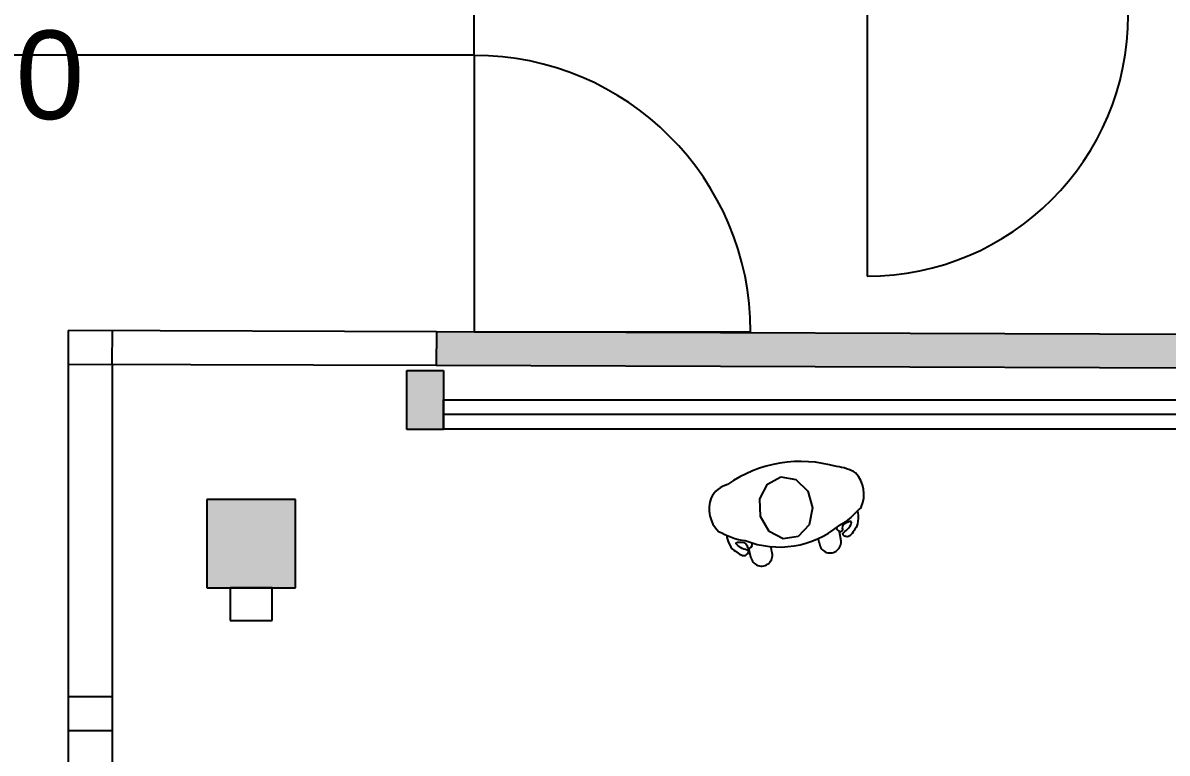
# Model space of a CAD drawing. Header units: metres. Extents: x -1 to 148, y 0 to 108.
# Drawn here: x 34.103 to 37.982, y 49.948 to 52.423 of the extents above; entities that cross this region are included whole.
import ezdxf

# ---------------------------------------------------------------- set-up
doc = ezdxf.new("R2010")
doc.units = ezdxf.units.M
doc.header["$MEASUREMENT"] = 0
doc.header["$PDSIZE"] = -2
doc.layers.get('0').update_dxf_attribs({"linetype": 'CONTINUOUS'})
doc.layers.get('DEFPOINTS').update_dxf_attribs({"linetype": 'CONTINUOUS'})
for name, color, linetype in [('AUSSENWAND_STUETZE', 7, 'CONTINUOUS'), ('AUSSENWAND_STUETZE_FILLING', 7, 'CONTINUOUS'), ('BEMASZUNG', 8, 'CONTINUOUS'), ('BODENKANTEN', 7, 'CONTINUOUS'), ('FENSTER', 4, 'CONTINUOUS'), ('INNENWAND', 7, 'CONTINUOUS'), ('INNENWAND_FILLING', 7, 'CONTINUOUS'), ('MOEBEL', 6, 'CONTINUOUS'), ('RAUMSTEMPEL', 7, 'CONTINUOUS'), ('TUEREN', 4, 'CONTINUOUS'), ('ZUFAHRTEN_WEGE', 8, 'CONTINUOUS')]:
    doc.layers.add(name, color=color, linetype=linetype)
doc.styles.add('ARIAL', font='arial.ttf')
doc.dimstyles.new('Meter_Bem', dxfattribs={"dimtxt": 0.35, "dimasz": 0.015, "dimexe": 0, "dimexo": 0.1, "dimgap": 0.05, "dimtad": 1, "dimzin": 0, "dimdsep": 46, "dimtxsty": 'ARIAL', "dimblk1": 'mass1', "dimblk2": 'mass2', "dimsah": 1, "dimcen": 0.125, "dimse1": 1, "dimse2": 1, "dimclrd": 256, "dimclre": 1, "dimclrt": 256, "dimazin": 0, "dimtp": 102033525.0, "dimtm": 1, "dimtfac": 1, "dimtix": 1, "dimtmove": 2, "dimatfit": 3, "dimldrblk": 'mass2', "dimfxl": 1, "dimtolj": 1, "dimtzin": 0, "dimlwd": -1, "dimarcsym": 0})

# ---------------------------------------------------------------- blocks, each defined once
blk = doc.blocks.new('Tuer')
at = {"layer": 'TUEREN'}
blk.add_line((0, 0), (0, 0.82), dxfattribs=at)
blk.add_arc((0, 0), 0.82, 90, 180, dxfattribs=at)
blk = doc.blocks.new('Raumstempel')
at = {"color": 0, "linetype": 'ByBlock', "style": 'ARIAL'}
for tag, p in [('HOERSAALNUMMER', (0, 1.0286)), ('ANZAHL PLAETZE', (0, 0.5143)), ('RAUMNUMMER', (0, 0)), ('FLÄCHE', (0, -0.5143)), ('INSTITUTSNUMMER1', (0, -1.0286)), ('INSTITUTSNUMMER2', (0, -1.5429))]:
    blk.add_attdef(tag, p, '', height=0.3, dxfattribs=at)
blk = doc.blocks.new('mass1')
for p, q in [((0, 25.5), (0, -12.75)), ((-5, -5), (5, 5)), ((-5, 0), (5, 0))]:
    blk.add_line(p, q)
blk = doc.blocks.new('mass2')
for p, q in [((0, -25.5), (0, 12.75)), ((5, 5), (-5, -5)), ((5, 0), (-5, 0))]:
    blk.add_line(p, q)
blk = doc.blocks.new('*D12')
at = {"layer": 'BEMASZUNG', "transparency": 16777216}
blk.add_line((-1, 1.015), (-1, 106.295), dxfattribs=at)
at = {"layer": 'DEFPOINTS', "color": 0, "transparency": 16777216}
for p in [(-1, 106.31), (35.2738, 106.31), (2.008, 1)]:
    blk.add_point(p, dxfattribs=at)
at = {"layer": 'BEMASZUNG', "transparency": 16777216, "xscale": 0.015, "yscale": 0.015, "zscale": 0.015}
for name, p, rotation in [('mass2', (-1, 106.31), 90), ('mass1', (-1, 1), 270)]:
    blk.add_blockref(name, p, dxfattribs=dict(at, rotation=rotation))
at = {"layer": 'BEMASZUNG', "transparency": 16777216, "insert": (-1.2288, 53.655), "char_height": 0.35, "attachment_point": 5, "rotation": 90, "style": 'ARIAL'}
blk.add_mtext('\\A1;105.31', dxfattribs=at)

msp = doc.modelspace()

# ---------------------------------------------------------------- hatches: boundary and pattern name
at = {"layer": 'AUSSENWAND_STUETZE_FILLING'}
h = msp.add_hatch(color=256, dxfattribs=at)
h.dxf.hatch_style = 1
h.paths.add_polyline_path([(35.0265, 50.8076), (34.7265, 50.8076), (34.7265, 50.5076), (35.0265, 50.5076)])
h.paths.add_polyline_path([(42.2229, 50.7976), (41.9229, 50.7976), (41.9229, 50.4976), (42.2229, 50.4976)])
at = {"layer": 'INNENWAND_FILLING'}
h = msp.add_hatch(color=256, dxfattribs=at)
h.paths.add_polyline_path([(42.6381, 48.6913), (42.7531, 48.6913), (42.7531, 51.3509), (35.5045, 51.3761), (35.5041, 51.2611), (42.6381, 51.2363)])
h.paths.add_polyline_path([(42.7531, 47.6813), (42.6381, 47.6813), (42.6381, 44.106), (34.4058, 44.1346), (34.4056, 44.1346), (34.4056, 44.0196), (42.6381, 43.991), (42.6381, 41.5322), (42.7531, 41.5322)])
at = {"layer": 'MOEBEL', "ltscale": 0.2}
h = msp.add_hatch(color=256, dxfattribs=at)
h.dxf.hatch_style = 1
h.paths.add_polyline_path([(35.404, 51.0449), (35.529, 51.0449), (35.529, 51.2449), (35.404, 51.2449)])

# ---------------------------------------------------------------- linework, layer by layer
at = {"layer": 'AUSSENWAND_STUETZE', "ltscale": 0.2}
for p, q in [((34.7265, 50.8076), (34.7265, 50.5076)), ((35.0265, 50.8076), (34.7265, 50.8076)), ((35.0265, 50.5076), (35.0265, 50.8076)), ((34.7265, 50.5076), (35.0265, 50.5076))]:
    msp.add_line(p, q, dxfattribs=at)
at = {"layer": 'BODENKANTEN'}
for q in [(35.6325, 52.4496), (33.2734, 52.3137), (35.6325, 51.3757)]:
    msp.add_line((35.6325, 52.3137), q, dxfattribs=at)
at = {"layer": 'FENSTER'}
for p, q in [((34.2556, 51.3805), (34.2556, 51.2655)), ((35.5045, 51.3761), (34.2556, 51.3805)), ((34.4056, 51.265), (34.406, 51.38)), ((34.2556, 51.2655), (34.2556, 44.0201)), ((35.5041, 51.2611), (34.2556, 51.2655)), ((34.4056, 51.265), (34.4056, 44.0196)), ((34.2556, 50.1396), (34.4056, 50.1396)), ((34.2556, 50.0246), (34.4056, 50.0246))]:
    msp.add_line(p, q, dxfattribs=at)
at = {"layer": 'INNENWAND'}
for p, q in [((35.5045, 51.3761), (35.5041, 51.2611)), ((42.7531, 51.3509), (35.5045, 51.3761)), ((42.6381, 51.2363), (35.5041, 51.2611))]:
    msp.add_line(p, q, dxfattribs=at)
at = {"layer": 'MOEBEL', "ltscale": 0.2}
for p, q in [((35.404, 51.0449), (35.404, 51.2449)), ((35.404, 51.2449), (35.529, 51.2449)), ((35.529, 51.2449), (35.529, 51.0449)), ((35.529, 51.0452), (35.529, 51.145)), ((35.529, 51.145), (38.9776, 51.145)), ((38.9776, 51.0951), (35.529, 51.0951)), ((35.529, 51.0449), (35.404, 51.0449)), ((38.9776, 51.0452), (35.529, 51.0452)), ((34.8055, 50.5076), (34.8055, 50.3976)), ((34.9475, 50.5076), (34.8055, 50.5076)), ((34.9475, 50.3976), (34.9475, 50.5076)), ((34.8055, 50.3976), (34.9475, 50.3976))]:
    msp.add_line(p, q, dxfattribs=at)
at = {"layer": 'ZUFAHRTEN_WEGE'}
for p, q in [((36.8613, 50.9188), (36.8613, 50.9188)), ((36.6007, 50.8095), (36.6264, 50.8598)), ((36.6264, 50.8598), (36.6719, 50.8844)), ((36.6719, 50.8844), (36.7229, 50.8756)), ((36.7229, 50.8756), (36.7632, 50.8361)), ((36.7632, 50.8361), (36.78, 50.7786)), ((36.6032, 50.7497), (36.6007, 50.8095)), ((36.78, 50.7786), (36.7679, 50.7212)), ((36.6329, 50.6991), (36.6032, 50.7497)), ((36.7679, 50.7212), (36.7308, 50.6822)), ((36.6805, 50.674), (36.6329, 50.6991)), ((36.7308, 50.6822), (36.6805, 50.674)), ((36.8026, 50.6618), (36.7998, 50.6748)), ((36.8762, 50.6656), (36.8713, 50.6981)), ((36.5717, 50.6073), (36.5642, 50.6417)), ((36.6414, 50.631), (36.6393, 50.6441))]:
    msp.add_line(p, q, dxfattribs=at)
for centre, radius, start, end in [((36.7393, 50.5031), 0.4332, 73.6317, 124.9683), ((36.8471, 50.7677), 0.1517, 58.8204, 84.6271), ((36.8444, 50.8244), 0.1093, 337.0216, 41.9839), ((36.5209, 50.7643), 0.0985, 107.7041, 150.0146), ((36.5381, 50.7756), 0.1093, 159.7146, 224.6769), ((36.6677, 50.9621), 0.3159, 248.4704, 309.4301), ((36.8394, 50.6628), 0.0368, 181.5636, 4.231), ((36.6068, 50.6183), 0.0368, 197.4432, 20.1105)]:
    msp.add_arc(centre, radius, start, end, dxfattribs=at)
for points, start_tangent, end_tangent in [([(36.9451, 50.7817), (36.8684, 50.7181)], (-0.727588, -0.686014), (-0.906142, -0.422974)), ([(36.4604, 50.6987), (36.5518, 50.6682)], (0.929668, -0.368399), (0.998318, -0.057982))]:
    msp.add_spline(points, degree=3, dxfattribs=dict(at, start_tangent=start_tangent, end_tangent=end_tangent))
for points, knots in [([(36.9318, 50.7688), (36.9338, 50.7614), (36.9357, 50.7245), (36.9236, 50.7078), (36.9029, 50.6716), (36.8766, 50.6919), (36.9006, 50.7027), (36.9188, 50.7354), (36.8937, 50.7293), (36.875, 50.7185), (36.8827, 50.7026), (36.871, 50.6918), (36.8579, 50.7096), (36.8629, 50.7137)], [1.32811, 1.32811, 1.32811, 1.32811, 3.706829, 6.601242, 10.582377, 11.892883, 13.570733, 16.91736, 17.456726, 20.621421, 21.287213, 22.162508, 24.129281, 24.129281, 24.129281, 24.129281]), ([(36.4874, 50.6872), (36.4882, 50.6797), (36.5002, 50.6442), (36.5176, 50.6331), (36.5503, 50.6072), (36.5672, 50.6357), (36.5409, 50.637), (36.5119, 50.6606), (36.5374, 50.6642), (36.5588, 50.661), (36.5575, 50.6434), (36.5724, 50.6377), (36.578, 50.6591), (36.5718, 50.6611)], [1.288987, 1.288987, 1.288987, 1.288987, 3.706829, 6.601242, 10.582377, 11.892883, 13.570733, 16.91736, 17.456726, 20.621421, 21.287213, 22.162508, 24.129281, 24.129281, 24.129281, 24.129281])]:
    msp.add_open_spline(points, degree=3, knots=knots, dxfattribs=at)

# ---------------------------------------------------------------- block references
at = {"layer": 'RAUMSTEMPEL'}
ref = msp.add_blockref('Raumstempel', (32.9125, 53.6397), dxfattribs=at)
ref.add_attrib('RAUMNUMMER', '02.972 ', (32.9125, 53.1254), dxfattribs={"layer": '0', "color": 0, "linetype": 'ByBlock', "height": 0.3, "style": 'ARIAL'})
ref.add_attrib('FLÄCHE_NGF', '5 m²', (32.9125, 52.6111), dxfattribs={"layer": '0', "color": 0, "linetype": 'ByBlock', "height": 0.3, "style": 'ARIAL'})
ref.add_attrib('NUTZER_1', '899000', (32.9125, 52.0969), dxfattribs={"layer": '0', "color": 0, "linetype": 'ByBlock', "height": 0.3, "style": 'ARIAL'})
at = {"layer": 'TUEREN'}
for p, xscale, yscale, zscale, rotation in [((36.9649, 52.4496), 1.079268292682997, 1.079268292682997, 1.079268292682997, 180), ((35.6325, 51.3757), 1.142923820932165, 1.142923820932165, 1.142923820932165, 269.9999999999985)]:
    msp.add_blockref('Tuer', p, dxfattribs=dict(at, xscale=xscale, yscale=yscale, zscale=zscale, rotation=rotation))

# ---------------------------------------------------------------- dimensions: what is measured, and where the dimension line sits
at = {"layer": 'BEMASZUNG'}
dim = msp.add_linear_dim(base=(-1, 106.31), p1=(2.008, 1), p2=(35.2738, 106.31), angle=90, dimstyle='Meter_Bem', dxfattribs=at)
dim.commit()
dim.dimension.update_dxf_attribs({"geometry": '*D12', "text_midpoint": (-1.2288, 53.655)})

doc.saveas('drawing.dxf')
